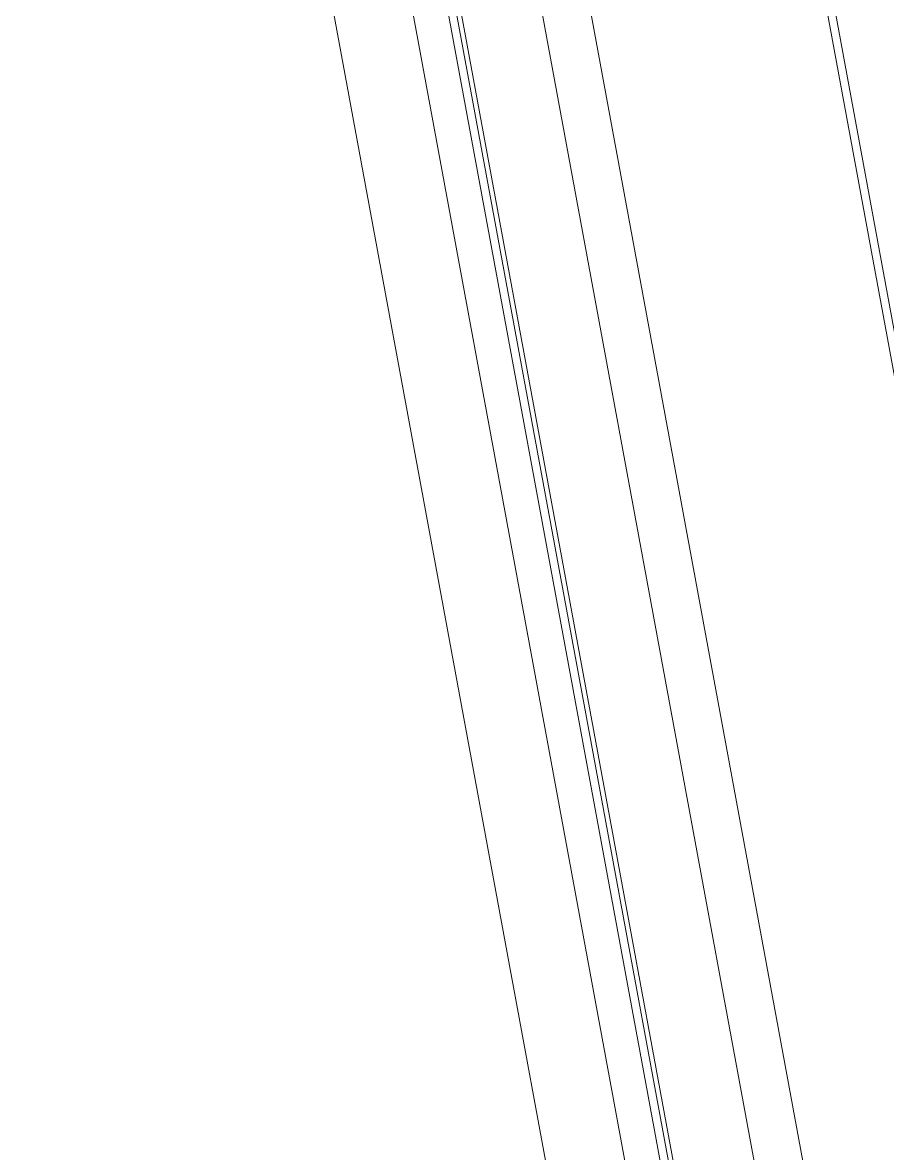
# Model space of a CAD drawing. Header units: millimetres. Extents: x -159872 to 386485, y -250577 to 158966.
# Drawn here: x 177945.1 to 178095, y 3767.5 to 3963.4 of the extents above; entities that cross this region are included whole.
import ezdxf

# ---------------------------------------------------------------- set-up
doc = ezdxf.new("R2010")
doc.units = ezdxf.units.MM
doc.layers.get('0').update_dxf_attribs({"lineweight": 25})
doc.layers.add('LDS-equipment-kitchen equipment', color=3, linetype='Continuous', lineweight=13)

# ---------------------------------------------------------------- blocks, each defined once
blk = doc.blocks.new('A$C73be1ed8')
at = {"transparency": 33554687}
for points in [[(60, 709.34, 0), (615, 709.34, 0)], [(60, 695.84, 0), (615, 695.84, 0)], [(613.29, 689.84, 0), (61.71, 689.84, 0)], [(613.3, 688.44, 0), (61.7, 688.44, 0)], [(623.91, 687.59, 0), (52.31, 687.59, 0)], [(54.91, 673.79, 0), (624.91, 673.79, 0)], [(623.86, 665.49, 0), (52.56, 665.49, 0)], [(672.8, 625.19, 0), (13.62, 625.19, 0)], [(14.11, 623.79, 0), (672.31, 623.79, 0)]]:
    blk.add_polyline3d(points, dxfattribs=at)

msp = doc.modelspace()

# ---------------------------------------------------------------- block references
at = {"layer": 'LDS-equipment-kitchen equipment', "xscale": -1, "rotation": 100.4582459913295}
msp.add_blockref('A$C73be1ed8', (178631.73576, 4445.00837, 0), dxfattribs=at)

doc.saveas('drawing.dxf')
